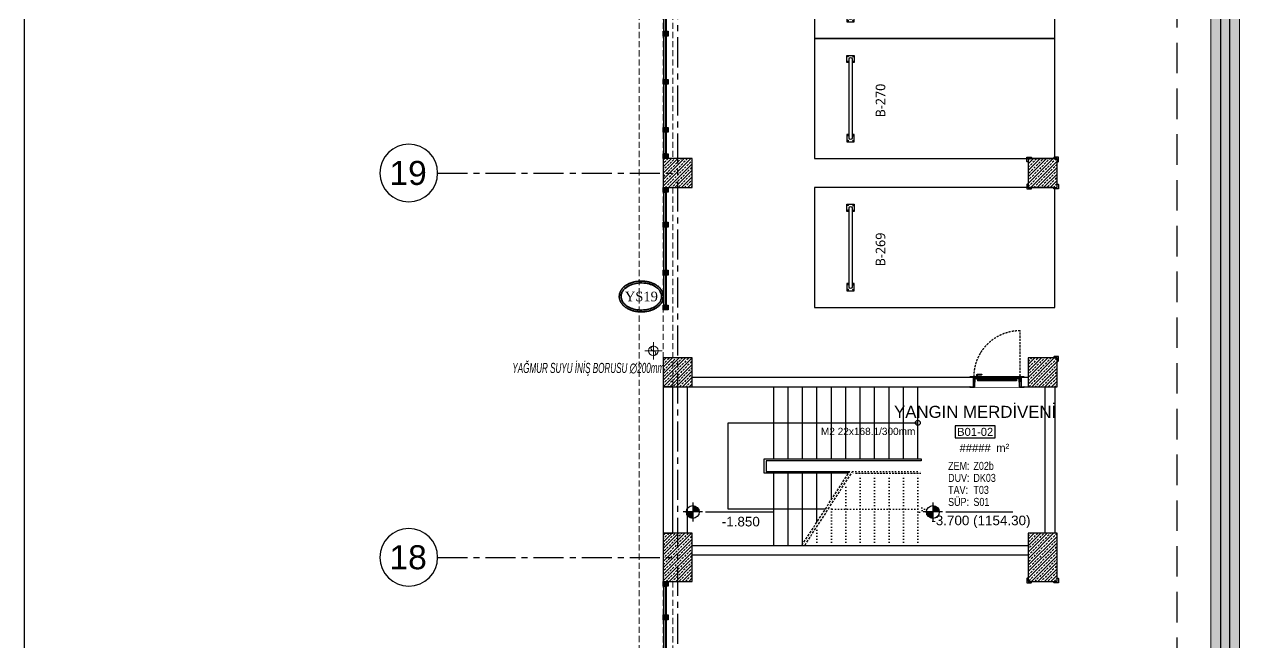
# Model space of a CAD drawing. Header units: millimetres. Extents: x -379292 to 1221486, y 92049 to 447512.
# Drawn here: x 43048 to 68698, y 222849 to 235708 of the extents above; entities that cross this region are included whole.
import ezdxf
from ezdxf.enums import TextEntityAlignment as Align
from ezdxf.lldxf.tags import DXFTag

# ---------------------------------------------------------------- set-up
doc = ezdxf.new("R2010")
doc.units = ezdxf.units.MM
for name, pattern in [('( Hidden )', [0.375, 0.25, -0.125]), ('CENTER', [2, 1.25, -0.25, 0.25, -0.25]), ('DOT', [6.35, 0, -6.35]), ('HIDDEN', [9.525, 6.35, -3.175])]:
    doc.linetypes.add(name, pattern=pattern)
for name, color, linetype, lineweight in [('0-KRCN-SHT-KOLADI-YAZIYAĞMURSUYU', 4, 'Continuous', 35), ('0-KRCN-SHT-PİSSU-BORU', 220, 'PISSU_LINE50', 40), ('06_FORMWORK HIDDEN', 252, 'HIDDEN2', 0), ('E_CT_KA', 4, 'Continuous', 9), ('XREF$0$05_RAIN PIPE', 3, 'Continuous', 9)]:
    doc.layers.add(name, color=color, linetype=linetype, lineweight=lineweight)
for name, color, linetype in [('010-05', 1, 'Continuous'), ('05_AXIS', 211, 'CENTER'), ('05_AXIS NAME', 7, 'Continuous'), ('05_CONCRETE VIEW', 142, 'Continuous'), ('05_DOOR', 2, 'Continuous'), ('05_EQUIPMENT', 1, 'Continuous'), ('05_HANDRAIL', 153, 'Continuous'), ('05_HATCH 1', 101, 'Continuous'), ('05_HATCH CONCRETE', 141, 'Continuous'), ('05_HATCH SOLID-1', 252, 'Continuous'), ('05_HATCH SOLID-2', 253, 'Continuous'), ('05_MATERIAL TEXT', 112, 'Continuous'), ('05_PLAN LEVEL', 2, 'Continuous'), ('05_ROOM M2', 161, 'Continuous'), ('05_ROOM NAME', 153, 'Continuous'), ('05_ROOM NUMBER', 152, 'Continuous'), ('05_STAIRS', 52, 'Continuous'), ('05_STAIRS ARROW', 2, 'Continuous'), ('05_STEEL HIDDEN', 61, 'HIDDEN'), ('05_SYMBOL', 2, 'Continuous'), ('05_TEXT 2.5', 212, 'Continuous'), ('05_WALL', 3, 'Continuous'), ('202-A-Y-MahalAd', 141, 'Continuous'), ('E_CT_ZA', 6, 'Continuous')]:
    doc.layers.add(name, color=color, linetype=linetype)
doc.styles.add('DIM', font='arial.ttf')
doc.styles.add('MUF', font='isocpeur.ttf')
doc.styles.get("Standard").update_dxf_attribs({"font": 'segoeuil.ttf'})
doc.styles.add('YAZI', font='times.ttf')
doc.styles.add('YAZI-2', font='arial.ttf', dxfattribs={"height": 2})
doc.styles.add('YAZI-2.5', font='arial.ttf', dxfattribs={"height": 2.5})
doc.styles.add('YAZI-3', font='arial.ttf', dxfattribs={"height": 3})
doc.styles.add('YAZI-5', font='arial.ttf', dxfattribs={"height": 5})
doc.styles.add('ÇAP-2', font='ARIALNBI.TTF')
tags = doc.linetypes.add('HIDDEN2', pattern=[0.1875, 0.125, -0.0625]).pattern_tags.tags
tags[6:7] = [DXFTag(74, 4), DXFTag(75, 0), DXFTag(340, '0'), DXFTag(46, 0.0), DXFTag(50, 0.0), DXFTag(44, 0.0), DXFTag(45, 0.0)]
tags[4:5] = [DXFTag(74, 4), DXFTag(75, 0), DXFTag(340, '0'), DXFTag(46, 0.0), DXFTag(50, 0.0), DXFTag(44, 0.0), DXFTag(45, 0.0)]
doc.linetypes.add('PISSU_LINE50', pattern='A,50,-10,["C",MUF,S=10,R=0,X=1,Y=-5],0', length=60)
pattern_1 = [(270, (-695728.2336, -3493868.9414), (1.3748153225, -2.38125), [1.5875, -3.175]), (30, (-695728.2336, -3493868.9414), (1.3748153315, 2.3812499948), [1.5875, -3.175]), (330, (-695728.2336, -3493868.9414), (2.749630654, -5.2e-09), [-3.175, 1.5875])]
pattern_2 = [(225, (905000, -3e-07), (67.351921, -67.351921), []), (225, (904932.65, -3e-07), (67.351921, -67.351921), [47.625, -23.8125])]

# ---------------------------------------------------------------- blocks, each defined once
blk = doc.blocks.new('AWAKS ADI')
at = {"layer": '05_AXIS NAME', "color": 2}
blk.add_circle((0, 0), 6, dxfattribs=at)
at = {"layer": '05_AXIS NAME', "style": 'YAZI-5'}
blk.add_attdef('AKSADI', text='', height=5, dxfattribs=at).set_placement((0, 0), align=Align.MIDDLE_CENTER)
blk = doc.blocks.new('202_Aks')
at = {"layer": '05_AXIS', "ltscale": 500}
for p, q in [((0, -182300), (0, 5000)), ((-5000, -45500), (0, -45500)), ((-5000, -53500), (0, -53500))]:
    blk.add_line(p, q, dxfattribs=at)
at = {"layer": '05_AXIS NAME'}
ref = blk.add_blockref('AWAKS ADI', (-5600, -45500), dxfattribs=dict(at, xscale=-100, yscale=100, zscale=100))
ref.add_attrib('AKSADI', '19', dxfattribs={"height": 500, "style": 'YAZI-5'}).set_placement((-5614, -45498), align=Align.MIDDLE_CENTER)
ref = blk.add_blockref('AWAKS ADI', (-5600, -53500), dxfattribs=dict(at, xscale=-100, yscale=100, zscale=100))
ref.add_attrib('AKSADI', '18', dxfattribs={"height": 500, "style": 'YAZI-5'}).set_placement((-5614, -53498), align=Align.MIDDLE_CENTER)
blk = doc.blocks.new('başlık')
at = {"layer": '05_MATERIAL TEXT', "style": 'DIM', "width": 0.8}
for s, p in [('ZEM:', (0, 50)), ('DUV:', (0, -100)), ('TAV:', (0, -250)), ('SÜP:', (0, -400))]:
    blk.add_text(s, height=100, dxfattribs=at).set_placement(p, align=Align.MIDDLE_LEFT)
blk = doc.blocks.new('MAHAL')
at = {"layer": '05_ROOM NUMBER'}
blk.add_lwpolyline([(-5.46, -10.75), (4.54, -10.75), (4.54, -7.75), (-5.46, -7.75)], close=True, dxfattribs=at)
at = {"layer": '05_HATCH SOLID-1', "xscale": 0.02, "yscale": 0.02, "zscale": 0.02}
blk.add_blockref('başlık', (-7.21, -18.75), dxfattribs=at)
at = {"layer": '05_MATERIAL TEXT', "style": 'DIM', "width": 0.8}
for tag, p in [('ZEMİN', (-0.89, -17.75)), ('DUVAR', (-0.89, -20.75)), ('TAVAN', (-0.89, -23.75)), ('SÜPÜRGELİK', (-0.89, -26.75))]:
    blk.add_attdef(tag, text='', height=2, dxfattribs=at).set_placement(p, align=Align.MIDDLE_LEFT)
at = {"layer": '05_ROOM M2', "insert": (6.45, -13.24), "char_height": 2, "attachment_point": 5, "style": 'YAZI-2'}
blk.add_mtext_dynamic_manual_height_columns('m²', width=6.9387, gutter_width=625, heights=[0], dxfattribs=at)
at = {"layer": '05_ROOM M2', "style": 'YAZI-2'}
blk.add_attdef('MAHALM2', text='', height=2, dxfattribs=at).set_placement((-0.46, -13.25), align=Align.MIDDLE_CENTER)
at = {"layer": '05_ROOM NAME', "style": 'YAZI-3'}
for tag, p in [('INGMAHALADI', (-0.46, 0.75)), ('TURMAHALADI', (-0.46, -4.25))]:
    blk.add_attdef(tag, text='', height=3, dxfattribs=at).set_placement(p, align=Align.MIDDLE_CENTER)
at = {"layer": '05_ROOM NUMBER', "style": 'YAZI-2'}
blk.add_attdef('MAHALNO', text='', height=2, dxfattribs=at).set_placement((-0.46, -9.25), align=Align.MIDDLE_CENTER)
blk = doc.blocks.new('202_Vida')
at = {"color": 0, "linetype": 'ByBlock', "ltscale": 0.2}
for points in [[(1, 0), (-1, 0)], [(0, 1), (0, -1)]]:
    blk.add_lwpolyline(points, dxfattribs=at)
at = {"color": 0, "linetype": 'ByBlock'}
for radius in [0.42, 0.23, 0.155]:
    blk.add_circle((0, 0), radius, dxfattribs=at)
blk = doc.blocks.new('202_Stoper')
at = {"color": 0, "linetype": 'ByBlock'}
for points in [[(-750, -30), (-750, -75), (-900, -75), (-900, 75), (-750, 75), (-750, 30)], [(750, -30), (750, -75), (900, -75), (900, 75), (750, 75), (750, 30)]]:
    blk.add_lwpolyline(points, dxfattribs=at)
blk.add_lwpolyline([(825, -30, 1), (825, 30), (-825, 30, 1), (-825, -30)], format="xyb", close=True, dxfattribs=at)
at = {"color": 0, "linetype": 'ByBlock', "yscale": 10, "zscale": 10, "rotation": 180}
for p, xscale in [((-877, 53), -10), ((-772, 53), 10), ((772, 53), -10), ((877, 53), 10)]:
    blk.add_blockref('202_Vida', p, dxfattribs=dict(at, xscale=xscale))
at = {"color": 0, "linetype": 'ByBlock', "yscale": 10, "zscale": 10}
for p, xscale in [((-877, -52), 10), ((-772, -52), -10), ((772, -52), 10), ((877, -52), -10)]:
    blk.add_blockref('202_Vida', p, dxfattribs=dict(at, xscale=xscale))
blk = doc.blocks.new('202_Mahalblok')
at = {"color": 0, "linetype": 'ByBlock', "flags": 128}
blk.add_lwpolyline([(0, 0), (0, 5000), (2500, 5000), (2500, 0)], close=True, dxfattribs=at)
at = {"color": 252}
blk.add_blockref('202_Stoper', (1250, 750), dxfattribs=at)
at = {"color": 0, "linetype": 'ByBlock', "ltscale": 25}
blk.add_attdef('MAHALNO', text='', height=200, dxfattribs=at).set_placement((1209, 1390), align=Align.BOTTOM_CENTER)
blk = doc.blocks.new('PLAN KOT IKILI')
at = {"layer": '05_PLAN LEVEL'}
h = blk.add_hatch(color=2, dxfattribs=at)
h.paths.add_polyline_path([(0, 2), (0, 0), (2, 0, 0.414214)])
h.paths.add_polyline_path([(0, 0), (-2, 0, 0.414214), (0, -2)])
at = {"layer": '05_PLAN LEVEL', "color": 2}
for p, q in [((3, 0), (-3, 0)), ((0, 3), (0, -3)), ((4, 0), (25, 0))]:
    blk.add_line(p, q, dxfattribs=at)
blk.add_circle((0, 0), 2, dxfattribs=at)
at = {"layer": '05_PLAN LEVEL', "style": 'YAZI-3'}
for tag, p in [('BITMISKOT', (15, 3)), ('KABAKOT', (15, -3))]:
    blk.add_attdef(tag, text='', height=3, dxfattribs=at).set_placement(p, align=Align.MIDDLE)
blk = doc.blocks.new('202_KorkulukDikme')
at = {"ltscale": 25}
h = blk.add_hatch(color=253, dxfattribs=at)
h.dxf.hatch_style = 1
h.paths.add_polyline_path([(-50, 0), (-50, 100), (50, 100), (50, 0)])
at = {"color": 0, "linetype": 'ByBlock', "ltscale": 25}
blk.add_lwpolyline([(-50, 0), (-50, 100), (50, 100), (50, 0)], close=True, dxfattribs=at)
blk = doc.blocks.new('*U16')
at = {"ltscale": 25}
h = blk.add_hatch(color=253, dxfattribs=at)
h.dxf.hatch_style = 1
h.paths.add_polyline_path([(100, 60), (5100, 60), (5100, 10), (100, 10)])
at = {"color": 0, "linetype": 'ByBlock', "ltscale": 25}
blk.add_lwpolyline([(100, 60), (5100, 60), (5100, 10), (100, 10)], close=True, dxfattribs=at)
blk.add_lwpolyline([(100, 45), (5100, 45)], dxfattribs=at)
at = {"ltscale": 25}
for p in [(50, 0), (600, 0), (1600, 0), (2600, 0), (3600, 0), (4600, 0), (5150, 0)]:
    blk.add_blockref('202_KorkulukDikme', p, dxfattribs=at)
blk = doc.blocks.new('*U17')
at = {"ltscale": 25}
h = blk.add_hatch(color=253, dxfattribs=at)
h.dxf.hatch_style = 1
h.paths.add_polyline_path([(100, 60), (9400, 60), (9400, 10), (100, 10)])
at = {"color": 0, "linetype": 'ByBlock', "ltscale": 25}
blk.add_lwpolyline([(100, 60), (9400, 60), (9400, 10), (100, 10)], close=True, dxfattribs=at)
blk.add_lwpolyline([(100, 45), (9400, 45)], dxfattribs=at)
at = {"ltscale": 25}
for p in [(50, 0), (750, 0), (1750, 0), (2750, 0), (3750, 0), (4750, 0), (5750, 0), (6750, 0), (7750, 0), (8750, 0), (9450, 0)]:
    blk.add_blockref('202_KorkulukDikme', p, dxfattribs=at)
blk = doc.blocks.new('*U84')
at = {"layer": '05_HANDRAIL', "color": 8}
blk.add_lwpolyline([(-1444, 1500), (-3200, 1500), (-3200, 1800), (70, 1800), (70, 1760), (-3160, 1760), (-3160, 1540), (-1418, 1540)], dxfattribs=at)
at = {"layer": '05_HANDRAIL', "color": 8, "linetype": 'DOT', "ltscale": 10}
blk.add_lwpolyline([(-1352, 1540), (50, 1540), (50, 1500), (-1384, 1500)], dxfattribs=at)
at = {"layer": '05_STAIRS', "color": 8, "flags": 128}
for points in [[(-3000, 1800), (-3000, 3300)], [(-2700, 1800), (-2700, 3300)], [(-2400, 1800), (-2400, 3300)], [(-2100, 1800), (-2100, 3300)], [(-1800, 1800), (-1800, 3300)], [(-1500, 1800), (-1500, 3300)], [(-1200, 1800), (-1200, 3300)], [(-900, 1800), (-900, 3300)], [(-600, 1800), (-600, 3300)], [(-300, 1800), (-300, 3300)], [(0, 1800), (0, 3300)], [(-1928, 750), (-3000, 750), (-3950, 750), (-3950, 2550), (0, 2550)], [(-1444, 1500), (-3200, 1500), (-3200, 1800), (0, 1800)], [(-3000, 0), (-3000, 1500)], [(-2700, 0), (-2700, 1500)], [(-2400, 0), (-2400, 1500)], [(-2100, 484), (-2100, 1500)], [(-1800, 949), (-1800, 1500)]]:
    blk.add_lwpolyline(points, dxfattribs=at)
at = {"layer": '05_STAIRS', "color": 8, "linetype": '( Hidden )', "ltscale": 200}
for points in [[(-2413, 0), (-1418, 1540)], [(-2353, 0), (-1358, 1540)]]:
    blk.add_lwpolyline(points, dxfattribs=at)
at = {"layer": '05_STAIRS', "color": 8, "linetype": 'DOT', "ltscale": 10, "flags": 128}
for points in [[(-1500, 1413), (-1500, 1500)], [(-1500, 0), (-1500, 1321)], [(0, 1500), (-1384, 1500)], [(-1200, 0), (-1200, 1500)], [(-900, 0), (-900, 1500)], [(-600, 0), (-600, 1500)], [(-300, 0), (-300, 1500)], [(0, 0), (0, 1500)], [(-1800, 0), (-1800, 856)], [(0, 825), (0, 675), (145, 750), (0, 825)], [(0, 750), (-1869, 750)], [(-2100, 0), (-2100, 392)]]:
    blk.add_lwpolyline(points, dxfattribs=at)
at = {"layer": '05_STAIRS ARROW', "color": 8, "ltscale": 2}
blk.add_circle((0, 2550), 50, dxfattribs=at)
blk = doc.blocks.new('bariyer')
at = {"color": 8, "ltscale": 25}
blk.add_lwpolyline([(0, -70), (15, -70, 0.414214), (30, -55), (30, 30), (-55, 30, 0.414214), (-70, 15), (-70, 0), (0, 0)], format="xyb", close=True, dxfattribs=at)
blk = doc.blocks.new('VIDA')
at = {"layer": '05_EQUIPMENT'}
h = blk.add_hatch(dxfattribs=at)
h.set_pattern_fill('LINE', color=256, scale=0.1, angle=150, style=0)
h.set_pattern_definition([(330, (-3585.31887, 6072.20274), (0.03125, 0.05412658774), [])])
h.paths.add_polyline_path([(-0.1, -0.3), (-0.1, -1.7), (0.1, -1.7), (0.1, -0.3)])
h.paths.add_polyline_path([(-0.1, -0.3), (0.1, -0.3), (0, 0)])
for p, q in [((-0.1, -0.3), (0, 0)), ((0.1, -0.3), (0, 0)), ((0, -2), (-0.2, -2)), ((0.1, -1.7), (-0.1, -1.7)), ((0.1, -2), (-0.1, -2)), ((0, -2), (0, -2)), ((0.2, -2), (0, -2)), ((0, -2), (0, -2)), ((0, -2), (0, -2))]:
    blk.add_line(p, q, dxfattribs=at)
for points in [[(-0.2, -2), (-0.1, -2), (-0.1, -0.3)], [(0.2, -2), (0.1, -2), (0.1, -0.3)]]:
    blk.add_lwpolyline(points, dxfattribs=at)
blk = doc.blocks.new('*U101')
at = {"color": 8}
blk.add_wipeout([(0, 5), (0, -206), (1000, -206), (1000, 5)], dxfattribs=at)
at = {"layer": '010-05', "ltscale": 7}
h = blk.add_hatch(dxfattribs=at)
h.set_pattern_fill('ANSI37', color=8, scale=0.1, angle=540, style=0)
h.set_pattern_definition([(225, (19752.8965, 13790.6787), (0.224506403, -0.224506403), []), (315, (19752.8965, 13790.6787), (0.224506403, 0.224506403), [])])
edge = h.paths.add_edge_path(flags=16)
edge.add_line((28, -35), (28, -44))
edge.add_line((28, -44), (22, -44))
edge.add_line((22, -44), (22, -37))
edge.add_arc((26, -39), 4.69, 56.5428, 159.2569, ccw=False)
edge = h.paths.add_edge_path()
edge.add_line((29, -33), (29, -45))
edge.add_line((29, -45), (21, -45))
edge.add_line((21, -45), (21, -31))
edge.add_line((21, -31), (34, -31))
edge.add_line((34, -31), (32, -31))
edge.add_arc((32, -34), 2.82, 91.1093, 165.5986)
edge = h.paths.add_edge_path(flags=16)
edge.add_arc((32, -34), 3.82, 143.4668, 165.5986, ccw=False)
edge.add_line((29, -32), (22, -32))
edge.add_line((22, -32), (22, -35))
edge.add_arc((26, -42), 8.25, 70.1103, 120.2945, ccw=False)
edge.add_line((28, -34), (28, -33))
edge.add_line((28, -33), (29, -33))
h = blk.add_hatch(dxfattribs=at)
h.set_pattern_fill('ANSI37', color=8, scale=0.1, angle=540, style=0)
h.set_pattern_definition([(315, (-21740.32198, 13790.6787), (-0.224506403, -0.224506403), []), (225, (-21740.32198, 13790.6787), (-0.224506403, 0.224506403), [])])
edge = h.paths.add_edge_path(flags=16)
edge.add_line((972, -35), (972, -44))
edge.add_line((972, -44), (978, -44))
edge.add_line((978, -44), (978, -37))
edge.add_arc((974, -39), 4.69, 20.7431, 123.4572)
edge = h.paths.add_edge_path()
edge.add_line((971, -33), (971, -45))
edge.add_line((971, -45), (979, -45))
edge.add_line((979, -45), (979, -31))
edge.add_line((979, -31), (966, -31))
edge.add_line((966, -31), (968, -31))
edge.add_arc((968, -34), 2.82, 14.4014, 88.8907, ccw=False)
edge = h.paths.add_edge_path(flags=16)
edge.add_arc((968, -34), 3.82, 14.4014, 36.5332)
edge.add_line((971, -32), (978, -32))
edge.add_line((978, -32), (978, -35))
edge.add_arc((974, -42), 8.25, 59.7055, 109.8897)
edge.add_line((972, -34), (972, -33))
edge.add_line((972, -33), (971, -33))
at = {"layer": '05_HATCH 1'}
h = blk.add_hatch(dxfattribs=at)
h.set_pattern_fill('HONEY', color=8, scale=0.5, angle=270, style=0)
h.set_pattern_definition(pattern_1)
h.paths.add_polyline_path([(40, -3), (44, -9), (956, -9), (960, -3)])
h = blk.add_hatch(dxfattribs=at)
h.set_pattern_fill('HONEY', color=8, scale=0.5, angle=270, style=0)
h.set_pattern_definition(pattern_1)
h.paths.add_polyline_path([(40, -15), (44, -10), (956, -10), (960, -15)])
at = {"color": 8, "linetype": 'HIDDEN', "ltscale": 7}
blk.add_line((21, 21), (21, 973), dxfattribs=at)
at = {"color": 8, "ltscale": 7}
for p, q in [((22, 10), (948, 10)), ((22, 10), (978, 10)), ((22, 9), (22, 10)), ((27, 2), (27, 1)), ((27, 2), (37, 2)), ((27, 1), (37, 1)), ((37, 5), (36, 5)), ((37, 9), (963, 9)), ((963, 2), (37, 2)), ((37, 2), (44, -9)), ((37, 1), (43, -9)), ((905, 60), (822, 60)), ((905, 50), (822, 50)), ((942, 15), (897, 15)), ((897, 15), (897, 10)), ((915, 40), (915, 15)), ((925, 40), (925, 15)), ((942, 15), (942, 10)), ((963, 2), (956, -9)), ((963, 1), (957, -9)), ((963, 5), (964, 5)), ((973, 2), (963, 2)), ((973, 1), (963, 1)), ((973, 2), (973, 1)), ((978, 9), (978, 10)), ((978, 9), (978, 10)), ((963, -27), (22, -27)), ((22, -27), (963, -27)), ((22, -28), (22, -27)), ((963, -28), (22, -28)), ((978, -28), (22, -28)), ((43, -9), (27, -9)), ((27, -20), (37, -20)), ((27, -20), (27, -21)), ((27, -21), (37, -21)), ((33, -28), (963, -28)), ((37, -23), (36, -23)), ((37, -20), (43, -9)), ((37, -21), (44, -10)), ((963, -21), (37, -21)), ((956, -9), (44, -9)), ((956, -10), (44, -10)), ((96, -58), (96, -38)), ((909, -58), (96, -58)), ((96, -58), (96, -78)), ((96, -78), (909, -78)), ((116, -38), (116, -58)), ((889, -38), (889, -58)), ((909, -58), (909, -38)), ((909, -58), (909, -78)), ((963, -21), (956, -10)), ((963, -20), (957, -9)), ((957, -9), (973, -9)), ((973, -20), (963, -20)), ((973, -21), (963, -21)), ((963, -23), (964, -23)), ((973, -20), (973, -21)), ((978, -28), (978, -27)), ((978, -28), (978, -27))]:
    blk.add_line(p, q, dxfattribs=at)
at = {"color": 8, "ltscale": 7, "flags": 128}
for points in [[(36, -101, -1), (34, -101), (34, -85), (32, -85), (32, -101, 1), (38, -101), (38, -35, 1), (30, -35), (30, -45), (20, -45), (20, 10), (-68, 10), (-68, 0), (-58, 0), (-58, 2), (-66, 2), (-66, 8), (18, 8), (18, -47), (32, -47), (32, -35, -1), (36, -35)], [(964, -101, 1), (966, -101), (966, -85), (968, -85), (968, -101, -1), (962, -101), (962, -35, -1), (970, -35), (970, -45), (980, -45), (980, 10), (1068, 10), (1068, 0), (1058, 0), (1058, 2), (1066, 2), (1066, 8), (982, 8), (982, -47), (968, -47), (968, -35, 1), (964, -35)]]:
    blk.add_lwpolyline(points, format="xyb", close=True, dxfattribs=at)
at = {"color": 8, "ltscale": 7}
for points in [[(37, 5), (37, 9), (22, 9), (22, -27), (37, -27), (37, -23)], [(36, 5), (36, 8), (23, 8), (23, -26), (36, -26), (36, -23)], [(963, 5), (963, 9), (978, 9), (978, -27), (963, -27), (963, -23)], [(964, 5), (964, 8), (977, 8), (977, -26), (964, -26), (964, -23)], [(86, -28), (86, -38), (128, -38), (128, -28)], [(919, -28), (919, -38), (877, -38), (877, -28)]]:
    blk.add_lwpolyline(points, dxfattribs=at)
for points in [[(32, -55), (32, -210), (-68, -210), (-68, -200), (-58, -200), (-58, -202), (-66, -202), (-66, -208), (30, -208), (30, -55)], [(29, -57), (20, -57), (20, -83), (30, -93), (30, -106), (28, -106), (28, -94), (18, -84), (18, -55), (29, -55)], [(40, -3), (44, -9), (956, -9), (960, -3)], [(40, -15), (44, -10), (956, -10), (960, -15)], [(968, -55), (968, -210), (1068, -210), (1068, -200), (1058, -200), (1058, -202), (1066, -202), (1066, -208), (970, -208), (970, -55)], [(971, -57), (980, -57), (980, -83), (970, -93), (970, -106), (972, -106), (972, -94), (982, -84), (982, -55), (971, -55)]]:
    blk.add_lwpolyline(points, close=True, dxfattribs=at)
for radius in [10.1, 6.72]:
    blk.add_circle((21, 21), radius, dxfattribs=at)
at = {"color": 8, "linetype": 'HIDDEN', "ltscale": 7}
blk.add_arc((18, 13), 960, 359.7875, 89.8098, dxfattribs=at)
at = {"color": 8, "ltscale": 7}
for centre, radius, start, end in [((822, 55), 5, 90, 270), ((905, 40), 20, 0, 90), ((905, 40), 10, 0, 90)]:
    blk.add_arc(centre, radius, start, end, dxfattribs=at)
at = {"layer": '010-05', "color": 8, "ltscale": 7}
for points in [[(29, -33, -0.336971), (32, -31), (34, -31), (29, -31), (21, -31), (21, -45), (29, -45)], [(28, -34, 0.222538), (22, -35), (22, -32), (29, -32, 0.09687), (29, -33), (28, -33)], [(28, -44), (22, -44), (22, -37, -0.473637), (28, -35)], [(971, -33, 0.336971), (968, -31), (966, -31), (971, -31), (979, -31), (979, -45), (971, -45)], [(972, -34, -0.222538), (978, -35), (978, -32), (971, -32, -0.09687), (971, -33), (972, -33)], [(972, -44), (978, -44), (978, -37, 0.473637), (972, -35)]]:
    blk.add_lwpolyline(points, format="xyb", close=True, dxfattribs=at)
at = {"layer": '05_STEEL HIDDEN', "color": 8, "ltscale": 7}
for points in [[(17, -48), (17, -23), (11, -23), (11, -49), (23, -77), (23, -99), (29, -99), (29, -76)], [(983, -48), (983, -23), (989, -23), (989, -49), (977, -77), (977, -99), (971, -99), (971, -76)]]:
    blk.add_lwpolyline(points, close=True, dxfattribs=at)
at = {"layer": '05_STEEL HIDDEN', "color": 8, "ltscale": 7, "flags": 128}
for points in [[(17, -23), (18, -23), (18, -48), (30, -76), (30, -99), (29, -99)], [(983, -23), (982, -23), (982, -48), (970, -76), (970, -99), (971, -99)]]:
    blk.add_lwpolyline(points, dxfattribs=at)
at = {"layer": '05_WALL', "color": 8, "ltscale": 20}
for points in [[(0, 0), (0, -200)], [(1000, 0), (1000, -200)]]:
    blk.add_lwpolyline(points, dxfattribs=at)
at = {"color": 8, "ltscale": 7, "yscale": 10, "zscale": 10, "rotation": 180}
for p, xscale in [((25, -65), -10), ((975, -65), 10)]:
    blk.add_blockref('VIDA', p, dxfattribs=dict(at, xscale=xscale))
blk = doc.blocks.new('*U77')
at = {"ltscale": 25}
h = blk.add_hatch(color=253, dxfattribs=at)
h.dxf.hatch_style = 1
h.paths.add_polyline_path([(100, 60), (2450, 60), (2450, 10), (100, 10)])
at = {"color": 0, "linetype": 'ByBlock', "ltscale": 25}
blk.add_lwpolyline([(100, 60), (2450, 60), (2450, 10), (100, 10)], close=True, dxfattribs=at)
blk.add_lwpolyline([(100, 45), (2450, 45)], dxfattribs=at)
at = {"ltscale": 25}
for p in [(50, 0), (775, 0), (1775, 0), (2500, 0)]:
    blk.add_blockref('202_KorkulukDikme', p, dxfattribs=at)
blk = doc.blocks.new('OtoParkBodrumKatMimari')
at = {"layer": '05_HATCH CONCRETE'}
h = blk.add_hatch(dxfattribs=at)
h.set_pattern_fill('ANSI33', color=8, scale=15, angle=180, style=0)
h.set_pattern_definition(pattern_2)
h.paths.add_polyline_path([(5300, 131500), (5300, 132100), (4700, 132100), (4700, 131500)])
h = blk.add_hatch(dxfattribs=at)
h.set_pattern_fill('ANSI33', color=8, scale=15, angle=180, style=0)
h.set_pattern_definition(pattern_2)
h.paths.add_polyline_path([(12900, 132100), (12300, 132100), (12300, 131500), (12900, 131500)])
h = blk.add_hatch(dxfattribs=at)
h.set_pattern_fill('ANSI33', color=8, scale=15, angle=180, style=0)
h.set_pattern_definition(pattern_2)
h.paths.add_polyline_path([(5300, 127950), (4700, 127950), (4700, 127350), (5300, 127350)])
h = blk.add_hatch(dxfattribs=at)
h.set_pattern_fill('ANSI33', color=8, scale=15, angle=180, style=0)
h.set_pattern_definition(pattern_2)
h.paths.add_polyline_path([(5300, 123300), (5300, 124300), (4700, 124300), (4700, 123300)])
h = blk.add_hatch(dxfattribs=at)
h.set_pattern_fill('ANSI33', color=8, scale=15, angle=180, style=0)
h.set_pattern_definition(pattern_2)
h.paths.add_polyline_path([(12900, 124300), (12300, 124300), (12300, 123300), (12900, 123300)])
at = {"color": 5}
for points in [[(5300, 131500), (5300, 132100), (4700, 132100), (4700, 131500)], [(12900, 132100), (12300, 132100), (12300, 131500), (12900, 131500)], [(5300, 127950), (4700, 127950), (4700, 127350), (5300, 127350)], [(5300, 123300), (5300, 124300), (4700, 124300), (4700, 123300)], [(12900, 124300), (12300, 124300), (12300, 123300), (12900, 123300)]]:
    blk.add_lwpolyline(points, close=True, dxfattribs=at)
at = {"layer": '05_CONCRETE VIEW', "ltscale": 25}
blk.add_lwpolyline([(5200, 127350), (5200, 124300)], dxfattribs=at)
at = {"layer": '05_STAIRS ARROW', "ltscale": 2}
blk.add_circle((10000, 126600), 50, dxfattribs=at)
at = {"layer": '05_SYMBOL', "color": 252, "linetype": 'HIDDEN', "ltscale": 100}
blk.add_lwpolyline([(15400, 51961), (15400, 166800)], dxfattribs=at)
at = {"layer": '05_WALL', "color": 8, "flags": 128}
for points in [[(5300, 127550), (12300, 127550)], [(5300, 127350), (12300, 127350)], [(12650, 124300), (12650, 127350)], [(12850, 127350), (12850, 124300)], [(5300, 124050), (12300, 124050)], [(5300, 123850), (12300, 123850)]]:
    blk.add_lwpolyline(points, dxfattribs=at)
blk.add_lwpolyline([(4700, 127350), (4700, 124300), (4900, 124300), (4900, 127350)], close=True, dxfattribs=at)
at = {"layer": '06_FORMWORK HIDDEN', "linetype": 'HIDDEN', "ltscale": 20}
for p, q in [((4200, 55933), (4200, 178100)), ((4700, 139500), (4700, 132100)), ((4900, 139500), (4900, 132100)), ((4700, 131500), (4700, 124300)), ((4900, 131500), (4900, 124300)), ((4700, 123300), (4700, 113800)), ((4900, 123300), (4900, 113800))]:
    blk.add_line(p, q, dxfattribs=at)
blk.add_blockref('*U84', (10000, 124050))
at = {"layer": '05_AXIS'}
blk.add_blockref('202_Aks', (5000, 177300), dxfattribs=at)
at = {"layer": '05_HANDRAIL', "rotation": 269.9999999999995}
for name, p in [('*U16', (4700, 137300)), ('*U77', (4700, 131500)), ('*U17', (4700, 123300))]:
    blk.add_blockref(name, p, dxfattribs=at)
at = {"layer": '05_PLAN LEVEL'}
ref = blk.add_blockref('PLAN KOT IKILI', (5314, 124744), dxfattribs=dict(at, xscale=66.66666666666666, yscale=66.66666666666666, zscale=66.66666666666666))
ref.add_attrib('KABAKOT', '-1.850', dxfattribs={"height": 200, "style": 'YAZI-3'}).set_placement((6314, 124544), align=Align.MIDDLE)
ref = blk.add_blockref('PLAN KOT IKILI', (10314, 124744), dxfattribs=dict(at, xscale=66.66666666666666, yscale=66.66666666666666, zscale=66.66666666666666))
ref.add_attrib('KABAKOT', '-3.700 (1154.30)', dxfattribs={"height": 200, "style": 'YAZI-3'}).set_placement((11314, 124544), align=Align.MIDDLE)
at = {"layer": '05_ROOM NUMBER'}
ref = blk.add_blockref('MAHAL', (11232, 127183), dxfattribs=dict(at, xscale=83.33333333333333, yscale=83.33333333333333, zscale=83.33333333333333))
ref.add_attrib('TURMAHALADI', 'YANGIN MERDİVENİ', dxfattribs={"layer": '05_ROOM NAME', "height": 250, "style": 'YAZI-3'}).set_placement((11194, 126829), align=Align.MIDDLE_CENTER)
ref.add_attrib('MAHALNO', 'B01-02', dxfattribs={"height": 166.7, "style": 'YAZI-2'}).set_placement((11194, 126412), align=Align.MIDDLE_CENTER)
ref.add_attrib('MAHALM2', '#####', dxfattribs={"layer": '05_ROOM M2', "height": 166.7, "style": 'YAZI-2'}).set_placement((11194, 126079), align=Align.MIDDLE_CENTER)
ref.add_attrib('ZEMİN', 'Z02b', dxfattribs={"layer": '05_MATERIAL TEXT', "height": 166.7, "style": 'DIM', "width": 0.8}).set_placement((11158, 125704), align=Align.MIDDLE_LEFT)
ref.add_attrib('DUVAR', 'DK03', dxfattribs={"layer": '05_MATERIAL TEXT', "height": 166.7, "style": 'DIM', "width": 0.8}).set_placement((11158, 125454), align=Align.MIDDLE_LEFT)
ref.add_attrib('TAVAN', 'T03', dxfattribs={"layer": '05_MATERIAL TEXT', "height": 166.7, "style": 'DIM', "width": 0.8}).set_placement((11158, 125204), align=Align.MIDDLE_LEFT)
ref.add_attrib('SÜPÜRGELİK', 'S01', dxfattribs={"layer": '05_MATERIAL TEXT', "height": 166.7, "style": 'DIM', "width": 0.8}).set_placement((11158, 124954), align=Align.MIDDLE_LEFT)
at = {"layer": '05_SYMBOL', "color": 8, "xscale": -1}
blk.add_blockref('bariyer', (12300, 132100), dxfattribs=at)
at = {"layer": '05_SYMBOL', "color": 8}
for p in [(12900, 132100), (12900, 127950)]:
    blk.add_blockref('bariyer', p, dxfattribs=at)
at = {"layer": '05_SYMBOL', "color": 8, "rotation": 180}
for p in [(12300, 131500), (12300, 123300)]:
    blk.add_blockref('bariyer', p, dxfattribs=at)
at = {"layer": '05_SYMBOL', "color": 8, "xscale": -1, "rotation": 180}
for p in [(12900, 131500), (12900, 123300)]:
    blk.add_blockref('bariyer', p, dxfattribs=at)
at = {"layer": '202-A-Y-MahalAd', "color": 8, "ltscale": 25}
ref = blk.add_blockref('202_Mahalblok', (7850, 134600), dxfattribs=dict(at, xscale=-1, rotation=270))
ref.add_attrib('MAHALNO', 'B-390', dxfattribs={"layer": '0', "color": 0, "linetype": 'ByBlock', "ltscale": 25, "height": 200, "rotation": 90}).set_placement((9383, 135809), align=Align.BOTTOM_CENTER)
ref = blk.add_blockref('202_Mahalblok', (7850, 132100), dxfattribs=dict(at, xscale=-1, rotation=270))
ref.add_attrib('MAHALNO', 'B-270', dxfattribs={"layer": '0', "color": 0, "linetype": 'ByBlock', "ltscale": 25, "height": 200, "rotation": 90}).set_placement((9383, 133309), align=Align.BOTTOM_CENTER)
ref = blk.add_blockref('202_Mahalblok', (7850, 129000), dxfattribs=dict(at, xscale=-1, rotation=270))
ref.add_attrib('MAHALNO', 'B-269', dxfattribs={"layer": '0', "color": 0, "linetype": 'ByBlock', "ltscale": 25, "height": 200, "rotation": 90}).set_placement((9383, 130209), align=Align.BOTTOM_CENTER)
at = {"layer": '05_TEXT 2.5', "insert": (9950, 126345), "char_height": 150, "attachment_point": 9, "style": 'YAZI-2.5'}
blk.add_mtext_dynamic_manual_height_columns('\\A1;M2 22x168.1/300mm', width=4150.39, gutter_width=12.5, heights=[101], dxfattribs=at)
at = {"layer": '05_DOOR', "xscale": -1}
blk.add_blockref('*U101', (12150, 127550), dxfattribs=at)
at = {"layer": '05_HATCH CONCRETE'}
h = blk.add_hatch(dxfattribs=at)
h.set_pattern_fill('ANSI33', color=8, scale=15, angle=180, style=0)
h.set_pattern_definition(pattern_2)
h.paths.add_polyline_path([(12900, 127950), (12300, 127950), (12300, 127350), (12900, 127350)])
at = {"color": 5}
blk.add_lwpolyline([(12900, 127950), (12300, 127950), (12300, 127350), (12900, 127350)], close=True, dxfattribs=at)
at = {"layer": '05_HATCH SOLID-2', "color": 251, "ltscale": 25}
blk.add_lwpolyline([(150500, -8770), (-8600, -8770), (-8600, 187430)], dxfattribs=at)
blk = doc.blocks.new('*U674')
h = blk.add_hatch()
h.set_pattern_fill('ANSI33', color=0, scale=50, angle=1, style=0)
h.paths.add_polyline_path([(-115637, 200), (9483, 200), (9483, 0), (-115637, 0)])
at = {"color": 0}
blk.add_lwpolyline([(-115637, 200), (9483, 200), (9483, 0), (-115637, 0)], close=True, dxfattribs=at)
at = {"ltscale": 25, "flags": 1}
for tag, p in [('YUKSEKLIK', (-229, -149)), ('KALINLIK', (-229, -213))]:
    blk.add_attdef(tag, p, '', height=50, dxfattribs=at)
blk = doc.blocks.new('*U721')
h = blk.add_hatch()
h.set_pattern_fill('ANSI33', color=0, scale=50, angle=1, style=0)
h.paths.add_polyline_path([(-122433, 600), (2779, 600), (2779, 0), (-122433, 0)])
at = {"color": 0}
blk.add_lwpolyline([(-122433, 600), (2779, 600), (2779, 0), (-122433, 0)], close=True, dxfattribs=at)
at = {"ltscale": 25, "flags": 1}
for tag, p in [('YUKSEKLIK', (-229, -149)), ('KALINLIK', (-229, -213))]:
    blk.add_attdef(tag, p, '', height=50, dxfattribs=at)
blk = doc.blocks.new('A$C15ead506')
at = {"layer": 'E_CT_KA', "color": 6, "rotation": 270}
blk.add_blockref('*U721', (-54200, 54037), dxfattribs=at)
at = {"layer": 'E_CT_ZA', "color": 30, "xscale": -1, "rotation": 270}
blk.add_blockref('*U674', (-54000, 166987), dxfattribs=at)
blk = doc.blocks.new('XREF$0$YIB125')
at = {"layer": 'XREF$0$05_RAIN PIPE'}
for p, q in [((-112.5, 0), (112.5, 0)), ((0, 112.5), (0, -112.5)), ((0, 0), (0, 62.5))]:
    blk.add_line(p, q, dxfattribs=at)
blk.add_circle((0, 0), 62.5, dxfattribs=at)
for centre, start, end in [((0, 31.25), 90, 270), ((0, -31.25), 270, 90)]:
    blk.add_arc(centre, 31.25, start, end, dxfattribs=at)
blk = doc.blocks.new('G$CD1210CBB')
at = {"layer": 'XREF$0$05_RAIN PIPE', "xscale": -0.08000000000000002, "yscale": 0.08000000000000002, "zscale": 0.08000000000000002}
blk.add_blockref('XREF$0$YIB125', (-9, 0), dxfattribs=at)
blk = doc.blocks.new('A$Cbceac246')
at = {"layer": '0-KRCN-SHT-KOLADI-YAZIYAĞMURSUYU', "color": 2, "linetype": 'Continuous'}
for points, knots in [([(-6559.9, 12893), (-6559.9, 12892.8), (-6559.9, 12892), (-6560, 12890.6), (-6560.2, 12889), (-6560.5, 12887.6), (-6560.9, 12886.2), (-6561.4, 12884.6), (-6562, 12883.1), (-6562.6, 12882), (-6563.2, 12880.9), (-6563.8, 12879.8), (-6564.7, 12878.5), (-6565.8, 12877.1), (-6566.9, 12875.8), (-6568.2, 12874.4), (-6569.5, 12873.2), (-6571.1, 12871.8), (-6572.7, 12870.6), (-6574.4, 12869.5), (-6576.1, 12868.4), (-6577.8, 12867.5), (-6579.5, 12866.6), (-6581.3, 12865.8), (-6583.1, 12865.1), (-6585, 12864.4), (-6586.9, 12863.8), (-6589.1, 12863.1), (-6591.8, 12862.5), (-6594.8, 12861.9), (-6597.8, 12861.5), (-6600.6, 12861.2), (-6603.3, 12861.1), (-6606.1, 12861), (-6609.2, 12861.1), (-6612.3, 12861.4), (-6614.7, 12861.6), (-6617.1, 12862), (-6619.4, 12862.4), (-6622.4, 12863.1), (-6624.9, 12863.9), (-6627.2, 12864.6), (-6629, 12865.3), (-6630.8, 12866.1), (-6632.6, 12866.9), (-6634.3, 12867.8), (-6636, 12868.7), (-6637.6, 12869.8), (-6639.2, 12870.8), (-6640.3, 12871.7), (-6641.5, 12872.7), (-6642.6, 12873.7), (-6644, 12875.1), (-6645.1, 12876.3), (-6646, 12877.4), (-6646.9, 12878.7), (-6647.9, 12880.2), (-6648.7, 12881.5), (-6649.4, 12882.9), (-6650, 12884.3), (-6650.6, 12886.1), (-6651, 12887.7), (-6651.3, 12889.4), (-6651.6, 12891.1), (-6651.6, 12892.8), (-6651.6, 12894.2), (-6651.5, 12895.6), (-6651.3, 12897.1), (-6650.9, 12899), (-6650.4, 12900.5), (-6649.9, 12902), (-6649.3, 12903.4), (-6648.5, 12904.9), (-6647.6, 12906.3), (-6646.9, 12907.4), (-6646.1, 12908.5), (-6645.3, 12909.5), (-6644.2, 12910.8), (-6642.9, 12912.1), (-6641.4, 12913.5), (-6639.7, 12914.8), (-6638, 12916), (-6636.2, 12917.2), (-6634.3, 12918.3), (-6632.3, 12919.3), (-6630.3, 12920.2), (-6628.3, 12921), (-6626.2, 12921.8), (-6624, 12922.4), (-6621.9, 12923), (-6619.6, 12923.6), (-6617.4, 12924), (-6615.1, 12924.4), (-6612.8, 12924.6), (-6610.5, 12924.8), (-6608.1, 12925), (-6605.8, 12925), (-6603.5, 12925), (-6601.2, 12924.8), (-6598.8, 12924.6), (-6596.5, 12924.4), (-6594.2, 12924), (-6592, 12923.6), (-6589.8, 12923.1), (-6587.6, 12922.5), (-6585.4, 12921.8), (-6583.3, 12921.1), (-6581.5, 12920.3), (-6579.6, 12919.5), (-6577.8, 12918.6), (-6575.8, 12917.5), (-6573.9, 12916.3), (-6572.5, 12915.3), (-6571.1, 12914.2), (-6569.8, 12913.2), (-6568.2, 12911.6), (-6566.8, 12910.2), (-6565.7, 12908.9), (-6564.8, 12907.7), (-6563.9, 12906.4), (-6563, 12904.9), (-6562.2, 12903.4), (-6561.6, 12901.8), (-6561, 12900.1), (-6560.6, 12898.6), (-6560.3, 12897.3), (-6560.1, 12896), (-6559.9, 12894.5), (-6559.9, 12893.5), (-6559.9, 12893)], [0, 0, 0, 0, 1.213393, 2.424731, 3.634899, 4.23988, 5.747854, 7.250616, 8.45036, 9.945499, 11.437135, 12.629243, 13.798133, 14.967487, 16.724402, 18.487549, 20.259158, 20.851938, 22.638147, 24.438355, 26.253745, 28.085062, 29.315033, 31.087836, 32.875439, 34.677188, 36.492212, 38.31946, 40.157727, 42.005688, 43.861689, 45.72323, 47.588513, 49.455685, 51.32287, 53.188197, 55.049829, 56.905238, 58.75253, 60.590234, 62.41697, 64.23149, 66.032702, 67.819704, 69.591161, 71.34787, 73.089893, 74.817612, 76.531756, 78.233427, 79.924117, 81.731887, 83.083349, 84.432203, 85.779805, 86.229051, 87.578464, 88.928884, 90.281448, 91.637578, 92.544576, 94.028807, 95.515086, 97.004987, 97.752009, 98.872791, 100.364346, 101.854398, 102.972015, 104.457375, 105.937166, 107.4132, 108.150387, 109.620499, 111.087894, 112.554447, 113.28797, 114.75558, 116.226469, 118.071935, 118.442214, 119.949008, 121.464895, 122.990853, 124.527619, 126.075699, 127.635384, 129.206763, 130.790449, 132.385639, 134.798636, 137.233957, 139.688759, 140.510874, 142.98603, 145.47066, 147.960441, 150.450946, 152.109582, 154.590556, 157.059241, 159.511881, 161.945025, 163.554876, 165.153439, 166.740617, 168.316109, 169.879765, 171.431605, 172.971836, 174.500865, 176.169212, 177.827074, 179.475797, 181.117169, 182.208516, 183.921005, 185.204671, 186.488807, 187.774709, 188.204048, 189.495096, 190.787871, 192.083344, 193.382693, 194.251852, 195.702571, 197.154698, 197.639423, 197.639423, 197.639423, 197.639423]), ([(-6563.7, 12893), (-6563.7, 12891.8), (-6563.8, 12890.6), (-6564.4, 12887.4), (-6565.1, 12885.3), (-6567.1, 12881.5), (-6568.3, 12879.7), (-6571.7, 12876), (-6574, 12874.2), (-6579.9, 12870.4), (-6583.8, 12868.7), (-6592.1, 12866.1), (-6596.6, 12865.3), (-6605.7, 12864.7), (-6610.4, 12864.8), (-6619.3, 12866.1), (-6623.7, 12867.2), (-6631.6, 12870.4), (-6635.2, 12872.4), (-6639.8, 12876.1), (-6641.2, 12877.5), (-6643.6, 12880.3), (-6644.6, 12881.9), (-6646.3, 12885.2), (-6647, 12886.9), (-6647.8, 12890.5), (-6647.9, 12892.3), (-6647.7, 12896), (-6647.4, 12897.8), (-6646, 12901.6), (-6645, 12903.7), (-6642.3, 12907.4), (-6640.7, 12909.1), (-6635.5, 12913.5), (-6631.5, 12915.8), (-6622.4, 12919.2), (-6617.5, 12920.4), (-6607.3, 12921.4), (-6602.1, 12921.3), (-6592, 12919.9), (-6587.1, 12918.6), (-6579.7, 12915.4), (-6576.8, 12913.9), (-6571.8, 12910.1), (-6569.6, 12908), (-6567, 12904.3), (-6566.2, 12903), (-6565, 12900.3), (-6564.5, 12898.9), (-6563.8, 12896), (-6563.7, 12894.5), (-6563.7, 12893)], [0, 0, 0, 0, 0.138649, 0.138649, 0.277299, 0.277299, 0.415948, 0.415948, 0.688121, 0.688121, 0.960294, 0.960294, 1.349663, 1.349663, 1.739033, 1.739033, 2.128402, 2.128402, 2.517772, 2.517772, 2.726912, 2.726912, 2.936053, 2.936053, 3.106711, 3.106711, 3.27737, 3.27737, 3.448028, 3.448028, 3.618687, 3.618687, 3.789345, 3.789345, 4.135575, 4.135575, 4.481804, 4.481804, 4.828034, 4.828034, 5.174263, 5.174263, 5.520493, 5.520493, 5.774104, 5.774104, 5.97328, 5.97328, 6.172456, 6.172456, 6.283185, 6.283185, 6.283185, 6.283185])]:
    blk.add_open_spline(points, degree=3, knots=knots, dxfattribs=at)
at = {"layer": '0-KRCN-SHT-PİSSU-BORU', "xscale": -2, "yscale": 2, "zscale": 2}
blk.add_blockref('G$CD1210CBB', (-6598.7, 12780), dxfattribs=at)
at = {"layer": '0-KRCN-SHT-KOLADI-YAZIYAĞMURSUYU', "color": 2, "style": 'YAZI'}
blk.add_text('YS19', height=20, dxfattribs=at).set_placement((-6605.7, 12893), align=Align.MIDDLE)
at = {"layer": '0-KRCN-SHT-KOLADI-YAZIYAĞMURSUYU', "linetype": 'Continuous', "style": 'ÇAP-2', "width": 0.7}
blk.add_text('YAĞMUR SUYU İNİŞ BORUSU ∅200mm', height=21, dxfattribs=at).set_placement((-6874.3, 12733.8))

msp = doc.modelspace()

# ---------------------------------------------------------------- block references
at = {"color": 8}
msp.add_blockref('OtoParkBodrumKatMimari', (51648, 100818.8), dxfattribs=at)

# ---------------------------------------------------------------- next in the draw order: block references
at = {"color": 30, "xscale": 10, "yscale": 10, "zscale": 10}
msp.add_blockref('A$Cbceac246', (121948, 101118.8), dxfattribs=at)
at = {"color": 30}
msp.add_blockref('A$C15ead506', (121948, 101118.8), dxfattribs=at)

doc.saveas('drawing.dxf')
